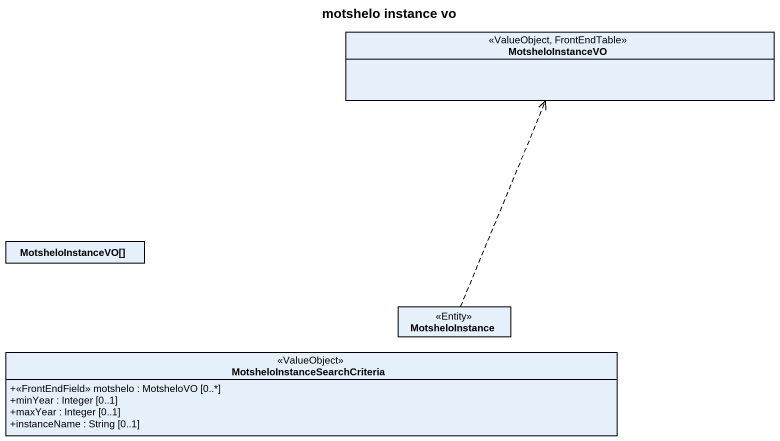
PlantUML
@startuml
title motshelo instance vo
hide circle
hide empty members
skinparam classAttributeIconSize 0
class MotsheloInstanceVO <<ValueObject, FrontEndTable>>
class "MotsheloInstanceVO[]" as MotsheloInstanceVO_2
class MotsheloInstance <<Entity>>
class "MotsheloInstanceSearchCriteria" as MotsheloInstanceSearchCriter <<ValueObject>> {
  +<<FrontEndField>> motshelo : MotsheloVO [0..*]
  +minYear : Integer [0..1]
  +maxYear : Integer [0..1]
  +instanceName : String [0..1]
}
MotsheloInstance .up.> MotsheloInstanceVO
@enduml
